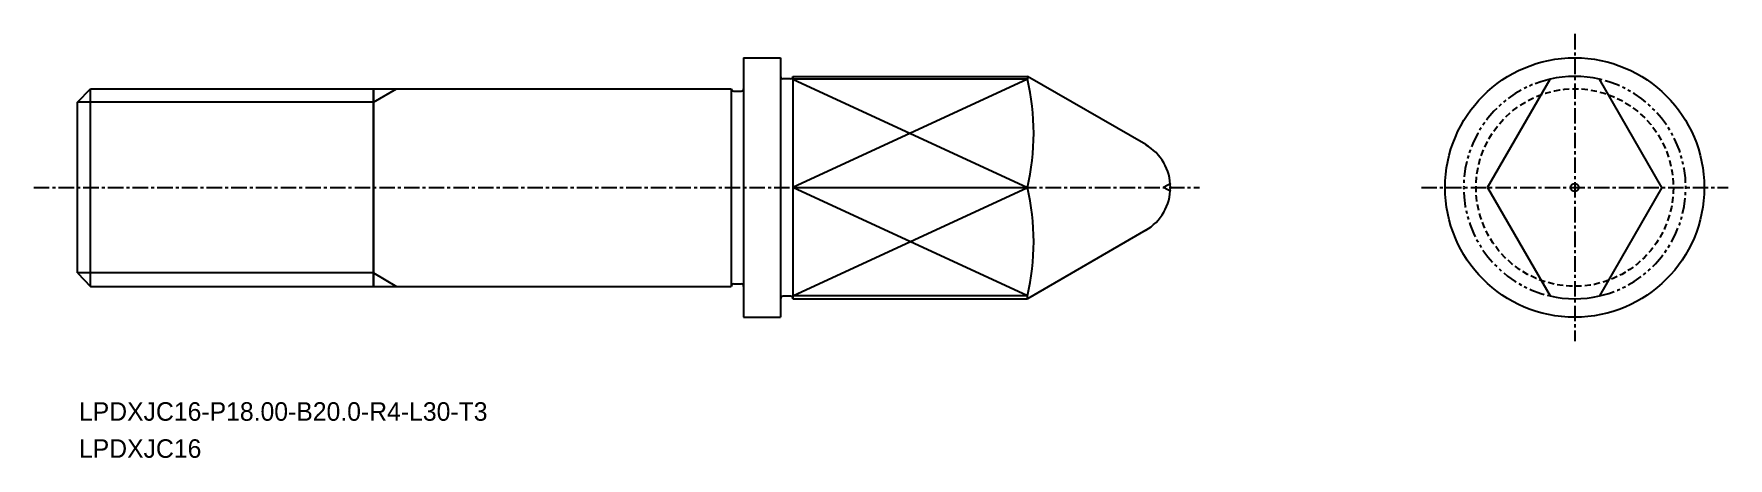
# Model space of a CAD drawing. Extents: x -1623 to -1486, y -851 to -816.
import ezdxf

# ---------------------------------------------------------------- set-up
doc = ezdxf.new("R2010")
doc.units = 0
for name, pattern in [('CENTER', [2, 1.25, -0.25, 0.25, -0.25]), ('DASHED', [0.75, 0.5, -0.25]), ('PHANTOM', [2.5, 1.25, -0.25, 0.25, -0.25, 0.25, -0.25])]:
    doc.linetypes.add(name, pattern=pattern)
doc.layers.get('0').update_dxf_attribs({"linetype": 'CONTINUOUS'})
doc.layers.add('CENTER', color=1, linetype='CENTER')

msp = doc.modelspace()

# ---------------------------------------------------------------- linework, layer by layer
at = {"color": 7, "linetype": 'CONTINUOUS'}
for p, q in [((-1565.94, -818.2), (-1562.94, -818.2)), ((-1565.94, -818.2), (-1565.94, -839.2)), ((-1561.94, -819.7), (-1561.94, -837.7)), ((-1561.94, -819.7), (-1542.94, -819.7)), ((-1619.94, -821.78), (-1618.86, -820.7)), ((-1618.86, -836.7), (-1618.86, -820.7)), ((-1618.86, -820.7), (-1595.94, -820.7)), ((-1595.94, -820.7), (-1595.94, -836.7)), ((-1595.94, -820.7), (-1566.94, -820.7)), ((-1595.94, -836.7), (-1595.94, -820.7)), ((-1566.94, -820.7), (-1566.94, -836.7)), ((-1566.74, -820.9), (-1566.14, -820.9)), ((-1562.14, -819.9), (-1562.74, -819.9)), ((-1505.64, -828.7), (-1500.58, -819.92)), ((-1491.51, -828.7), (-1496.58, -819.92)), ((-1619.94, -835.61), (-1619.94, -821.78)), ((-1618.86, -835.75), (-1618.86, -821.64)), ((-1561.94, -828.7), (-1542.94, -828.7)), ((-1505.64, -828.7), (-1500.58, -837.47)), ((-1491.51, -828.7), (-1496.58, -837.47)), ((-1619.94, -835.61), (-1618.86, -836.7)), ((-1618.86, -836.7), (-1595.94, -836.7)), ((-1595.94, -836.7), (-1566.94, -836.7)), ((-1566.74, -836.5), (-1566.14, -836.5)), ((-1562.14, -837.5), (-1562.74, -837.5)), ((-1561.94, -837.7), (-1542.94, -837.7)), ((-1565.94, -839.2), (-1562.94, -839.2))]:
    msp.add_line(p, q, dxfattribs=at)
at = {"linetype": 'CONTINUOUS'}
for p, q in [((-1562.94, -818.2), (-1562.94, -839.2)), ((-1533.35, -825.23), (-1542.94, -819.7)), ((-1542.94, -819.7), (-1542.94, -819.92)), ((-1542.94, -819.92), (-1561.94, -819.92)), ((-1533.35, -832.16), (-1542.94, -837.7)), ((-1542.94, -837.47), (-1561.94, -837.47)), ((-1542.94, -837.7), (-1542.94, -837.47))]:
    msp.add_line(p, q, dxfattribs=at)
at = {"color": 3, "linetype": 'CONTINUOUS'}
for p, q in [((-1595.94, -821.78), (-1594.06, -820.7)), ((-1561.94, -819.92), (-1542.94, -828.7)), ((-1542.94, -819.92), (-1561.94, -828.7)), ((-1595.94, -821.78), (-1619.94, -821.78)), ((-1542.94, -837.47), (-1561.94, -828.7)), ((-1561.94, -837.47), (-1542.94, -828.7)), ((-1595.94, -835.61), (-1619.94, -835.61)), ((-1595.94, -835.61), (-1594.06, -836.7))]:
    msp.add_line(p, q, dxfattribs=at)
at = {"color": 3}
for p in [(-1531.32, -828.37), (-1531.32, -829.03)]:
    msp.add_line(p, (-1531.91, -828.7), dxfattribs=at)
at = {"linetype": 'CONTINUOUS'}
msp.add_circle((-1498.58, -828.7), 10.5, dxfattribs=at)
at = {"color": 3, "linetype": 'DASHED'}
msp.add_circle((-1498.58, -828.7), 8, dxfattribs=at)
msp.add_circle((-1498.58, -828.7), 0.332)
at = {"color": 7, "linetype": 'CONTINUOUS'}
for centre, start, end in [((-1562.74, -819.7), 180, 270), ((-1562.14, -819.7), 270, 0), ((-1566.74, -820.7), 180, 270), ((-1566.14, -820.7), 270, 0), ((-1566.74, -836.7), 90, 180), ((-1566.14, -836.7), 0, 90), ((-1562.74, -837.7), 90, 180), ((-1562.14, -837.7), 0, 90)]:
    msp.add_arc(centre, 0.2, start, end, dxfattribs=at)
for start, end in [(77.1604, 102.8396), (257.1604, 282.8396)]:
    msp.add_arc((-1498.58, -828.7), 9, start, end)
at = {"linetype": 'CONTINUOUS'}
for centre, radius, start, end in [((-1561.61, -824.31), 19.18, 346.7737, 13.2263), ((-1535.35, -828.7), 4, 300, 60), ((-1561.61, -833.09), 19.18, 346.7738, 13.2264)]:
    msp.add_arc(centre, radius, start, end, dxfattribs=at)
at = {"color": 3, "linetype": 'PHANTOM'}
for start, end in [(102.8396, 257.1604), (282.8396, 77.1604)]:
    msp.add_arc((-1498.58, -828.7), 9, start, end, dxfattribs=at)
at = {"layer": 'CENTER', "color": 1, "linetype": 'CENTER'}
for p, q in [((-1498.58, -816.27), (-1498.58, -841.13)), ((-1623.46, -828.7), (-1528.99, -828.7)), ((-1511.01, -828.7), (-1486.15, -828.7))]:
    msp.add_line(p, q, dxfattribs=at)

# ---------------------------------------------------------------- texts
for s, p in [('LPDXJC16-P18.00-B20.0-R4-L30-T3', (-1619.81, -847.58)), ('LPDXJC16', (-1619.81, -850.58))]:
    msp.add_text(s, height=1.5).set_placement(p)

doc.saveas('drawing.dxf')
